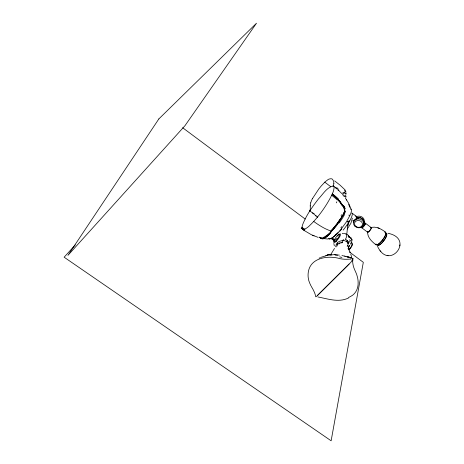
<?xml version="1.0" encoding="UTF-8"?>
<svg xmlns="http://www.w3.org/2000/svg" width="464" height="464" viewBox="0 0 464 464"><rect width="100%" height="100%" fill="white"/><g stroke="black" fill="none" stroke-linecap="round" stroke-linejoin="round"><path stroke-width="0.7" d="M345.999 193.239L345.964 194.08M310.242 205.767L310.271 206.729M345.97 233.92L346.011 234.279M361.294 227.093L361.717 227.551L365.365 223.915L363.538 222.256M352.773 261.041L352.947 258.465L350.587 258.912M377.493 246.216C388.977 271.626 415.408 238.612 387.91 233.27M399.835 245.914L399.846 245.618M399.858 245.207L399.869 244.882M353.649 221.925L353.672 221.792A3.358 0.493 -45.9 0 1 353.522 221.798M341.968 242.898L342.577 242.307L342.902 240.12M338.157 190.42L338.563 189.973M338.465 190.124L338.291 190.391L338.494 190.112A23.043 8.311 42.5 0 1 338.917 190.455M333.86 183.541L333.622 181.111L332.427 179.232A70.139 11.942 -53.6 0 0 330.803 178.739L329.191 179.04A30.363 5.11 -53.1 0 0 328.077 179.568L325.038 181.911L321.285 185.936A17.771 2.97 -52.9 0 0 318.78 189.01L312.365 198.743M346.898 233.525L347.553 226.38L348.632 223.016M348.22 243.095L348.249 241.779L347.739 241.489M348.162 243.449L347.901 245.433L347.13 246.216M344.816 211.775C340.187 221.949 331.221 234.448 321.633 238.281A22.852 5.185 -55.6 0 0 331.035 232.597M348.203 243.217L348.244 241.744L347.785 241.64M352.362 218.173L350.883 223.288L347.258 229.059M345.86 194.805L345.367 196.568M362.587 226.368L362.778 225.411M348.882 246.691L348.673 247.643M365.371 223.903L365.371 223.892A2.923 0.725 -52.6 0 1 363.312 226.96A2.923 0.725 -52.6 0 1 361.729 227.609M342.577 242.324L341.179 242.823M333.077 186.122L333.436 185.652L333.106 186.145M336.98 246.117L336.997 246.048A8.323 6.995 13.7 0 1 337.438 244.882L337.508 244.748A5.962 5.017 14 0 1 337.734 244.389L338.505 243.577A3.689 3.103 14.3 0 1 340.031 242.945L341.104 242.829M302.192 227.232C301.762 232.493 308.786 226.763 310.19 225.011A24.459 4.408 -53.1 0 0 313.716 221.432C320.902 213.631 327.775 203.406 332.033 194.52A34.562 6.148 -53.2 0 0 333.628 190.443L334.155 187.415L333.361 185.925C326.795 187.265 322.938 194.306 318.519 198.853C312.423 206.689 306.524 214.907 302.824 224.182A32.648 5.87 -52.9 0 0 302.023 227.314L302.186 227.157M313.043 213.614L313.328 213.133L313.078 213.626M344.323 211.915L342.716 215.174M310.694 202.855L311.437 200.75A21.315 3.567 -52.8 0 1 312.365 198.743M364.112 222.065L364.02 222.256A5.121 4.414 11.8 0 0 362.129 217.111A5.121 4.414 11.8 0 0 356.027 216.943M309.691 211.074L310.022 210.627M310.045 210.668L309.743 211.085M347.716 225.759L348.07 224.651M333.274 185.896L333.512 185.107A33.333 5.777 -53.1 0 0 333.865 183.535M353.556 221.148L353.498 221.56M349.125 221.264L349.206 220.934M344.102 212.535L343.319 214.107M344.334 213.312L344.097 213.8M352.947 258.465L351.834 260.797A2.401 0.638 -53.5 0 1 350.297 262.868L346.805 266.342M348.98 221.577L348.679 222.163M353.701 221.896L353.742 221.798A5.145 4.431 11.8 0 0 353.806 222.592M343.946 214.09L343.714 214.525M348.51 222.459L348.226 222.958M344.543 190.356L344.862 189.851M342.664 215.261L341.701 216.885M342.409 215.708L341.423 217.326M330.449 255.084L334.492 248.42M341.516 217.181L336.464 224.483L330.617 231.35M340.385 218.956L337.792 222.703M343.807 239.546L343.493 239.963A5.156 3.538 -36.5 0 1 343.267 240.19L342.71 240.683A0.905 0.853 -12.8 0 1 342.397 240.752L342.154 240.775M338.059 223.288L334.248 228.131M338.5 190.176L338.337 190.298M337.409 223.219L335.507 225.713M335.994 188.117L336.017 188.204M335.124 226.188L333.268 228.433M334.01 228.416L333.535 228.967M336.992 188.72L336.794 188.941M332.943 228.804L332.473 229.338M333.297 229.239L331.395 231.321M315.926 215.516L315.561 215.835L315.955 215.499M332.241 229.605L330.838 231.124L325.467 228.775A43.181 19.592 42.2 0 1 313.716 221.427M75.296 244.911L64.131 257.207L331.134 440.8L363.312 262.317L349.369 251.929M336.754 240.729L336.174 241.326M342.455 194.88L345.367 191.736L345.152 190.443M337.177 235.834L337.589 235.405M348.702 249.829L348.812 249.719A5.15 1.293 -53.2 0 0 351.967 245.218A5.15 1.293 -53.2 0 0 351.932 243.049M339.08 243.919L340.031 242.945M363.271 225.324L365.133 223.462M347.797 243.548L351.869 239.424M348.075 248.704L348.731 248.049A4.217 3.544 13.8 0 1 348.702 249.881M354.368 220.011L356.816 218.063M346.805 266.348L317.567 295.382M349.125 264.045L316.622 296.31A2.018 0.516 -54.5 0 1 315.706 296.67L315.508 295.69A26.918 21.512 18.8 0 0 314.563 292.714M349.079 249.852L349.45 249.47A4.089 1.032 -53.2 0 0 351.869 245.99A4.089 1.032 -53.2 0 0 351.892 244.261M357.031 218.376L355.424 219.727M313.908 213.997L317.144 217.053M325.734 255.838L328.454 254.405L330.89 254.394M350.633 296.45C355.772 293.944 358.434 288.103 358.133 282.541A34.533 28.24 15.7 0 0 357.663 277.977L356.7 274.491A33.507 27.393 15.5 0 0 356.213 273.267L354.496 269.381A29.777 24.812 8.9 0 1 352.646 261.035M319.081 258.181L319.713 257.851M344.903 189.811L345.088 190.165M350.25 296.653L349.473 297.03M348.655 297.911C338.749 302.882 327.891 298.816 317.828 296.937M320.473 257.474L327.427 255.316L334.938 254.574M348.673 297.378L349.073 297.209M333.053 238.479L332.23 238.728M327.735 254.661L328.234 254.475M328.924 254.289L328.454 254.405M345.367 191.736L341.713 193.511A28.095 12.864 42.2 0 0 339.399 191.18L338.766 190.576M334.863 254.765L337.635 255.101M371.96 227.325C377.012 226.42 381.698 229.28 385.572 232.168M332.978 238.566L333.407 238.525M335.072 254.968L339.364 255.09M341.997 240.781L341.527 240.799A6.519 5.522 0.6 0 0 335.861 246.488M346.016 233.833L346.944 234.314M327.88 239.024L322.845 238.513M347.965 221.717L347.809 221.688A1.317 0.725 -76.8 0 0 347.49 221.693M319.447 237.406A6.113 0.29 25.9 0 1 319.278 237.342L320.931 238.131M387.8 255.455L388.107 255.513M387.121 255.339L387.44 255.397M348.737 257.05L351.486 257.781M347.6 256.847L349.038 257.131L346.921 256.633M344.247 233.433L345.303 233.653M341.962 255.548L344.45 256.116M350.755 257.537L349.966 257.317M345.129 256.29L346.921 256.836M318.107 237.382L311.28 234.674L303.792 230.254M330.786 254.359L331.493 255.02M379.308 228.323L377.858 227.795M351.393 238.85L351.074 238.728M320.612 238.055L320.177 237.823M314.099 235.932L312.579 235.277M347.356 257.015L347.971 257.346M321.018 238.096L321.175 238.171A23.618 5.777 -66.1 0 1 321.071 238.073M319.609 237.319L319.928 237.661M350.627 208.922L351.405 209.919A20.167 4.42 -53 0 1 350.21 214.931L346.399 221.925L340.982 229.355A16.484 3.631 -53 0 1 337.844 232.893A19.871 4.356 -52.9 0 1 332.572 237.58L330.2 238.861L328.802 238.861A18.531 4.066 -53 0 1 328.524 238.618M343.656 233.618L342.432 233.514A2.442 2.355 6.2 0 0 342.246 233.647M320.943 238.055L320.96 238.067A23.113 5.203 -55.6 0 0 330.472 232.389M328.622 238.728L329.481 239.006L331.563 238.229A19.813 4.344 -52.9 0 0 337.844 232.887M320.502 237.783L320.879 238.02M345.703 239.36L347.64 240.897L347.02 240.277L347.437 240.688M346.585 241.698L346.161 241.425A7.807 6.571 14.1 0 0 342.873 240.265M350.958 238.664L349.682 237.046M324.777 182.161L330.815 186.748M182.648 127.733L305.219 219.043M331.36 238.513L334.266 240.677M334.66 180.914L340.002 185.107L344.387 189.26M358.057 218.126L356.346 216.833M352.686 220.62L353.788 221.45M361.845 227.853L367.511 232.133M352.083 213.138L355.998 216.102M364.286 222.372L371.084 227.511M358.759 218.445L357.848 217.755A5.145 4.431 11.8 0 1 363.115 219.924A5.145 4.431 11.8 0 1 363.097 224.883M312.388 212.79L313.687 213.834M375.939 244.783C372.111 241.819 368.039 238.107 367.581 232.969M335.71 187.85L336.261 188.32M336.284 188.338L336.586 188.593M337.49 189.399L338.239 190.083M313.478 213.643L313.658 213.805M337.728 199.346L338.987 200.593M337.479 199.677L339.532 201.753A49.114 46.615 -4.4 0 1 340.721 203.128L341.893 204.52M380.016 250.757L380.869 251.621M339.155 200.767L341.55 203.441M348.046 235.207L349.67 237.034M340.147 202.426L343.261 206.503M343.07 195.083L344.247 196.556M343.198 205.68L337.804 199.416A59.578 52.797 16.2 0 0 332.137 194.602M342.432 205.256L342.641 205.558M342.844 205.158L343.743 206.544M345.361 198.064L348.574 203.186L351.26 209.45M342.948 206.022L343.198 206.399M343.256 205.772L343.609 206.318M346.411 199.607L346.701 200.071M311.86 287.367L312.545 288.591M311.402 286.555L311.628 286.961M310.95 285.731L311.176 286.143M343.604 207.089L343.905 207.681M312.771 288.997L312.997 289.414M310.729 285.319L310.3 284.496M313.217 289.832L313.432 290.249M313.641 290.661L313.838 291.073M310.097 284.078L308.821 280.737L308.177 277.315A29.51 24.221 14.2 0 1 308.305 272.153C310.399 257.334 328.564 255.165 340.379 258.744A29.18 24.923 13.6 0 0 350.616 259.016M314.029 291.479L314.395 292.303M348.423 247.213L348.708 247.979M345.663 191.064L345.9 191.968M350.204 252.59L349.433 250.316M350.755 254.15L351.805 257.595M334.312 245.816L333.831 243.449M336.058 246.981L335.977 246.488M349.798 240.468L349.775 240.323A7.122 7.018 -15.1 0 0 349.636 239.772M344.184 208.684L344.265 209.316M344.613 208.87L344.665 209.293M344.624 208.968L344.845 211.288M344.706 209.664L344.793 210.47M344.276 209.38L344.346 210.041M344.317 209.745L344.398 210.569M344.363 210.204L344.427 211.23L344.404 210.685M310.283 206.996L310.306 207.976A53.865 8.978 -53.9 0 1 309.882 210.853M336.916 245.009A8.352 0.76 -64.9 0 1 337.722 243.026M346.103 234.192A8.358 3.637 -44.8 0 1 345.431 239.296M346.886 234.407A9.077 7.088 -44.1 0 1 348.052 235.115M351.109 238.792A1.688 0.447 55.3 0 1 351.004 238.751M351.463 239.198A8.735 2.181 -39.8 0 1 351.961 239.343A7.888 1.931 -53.8 0 1 350.726 243.507M351.642 242.405A7.024 1.166 -57.4 0 1 350.709 244.267M349.467 245.618A4.947 0.847 -62 0 1 349.607 245.369M349.259 246.204A2.999 1.027 -63 0 1 349.543 245.647M348.94 246.674A1.885 0.922 -62.7 0 1 349.102 246.187M348.441 247.619A7.099 5.887 42.6 0 1 348.151 248.785M337.479 235.938A5.429 1.247 -53.2 0 1 340.408 235.144A5.429 1.247 -53.2 0 1 335.408 242.011A5.429 1.247 -53.2 0 1 334.759 239.673M351.857 213.063A15.364 3.439 -52.9 0 1 348.313 223.207M338.117 232.951A17.562 3.422 -45.1 0 1 335.118 235.265M349.189 221.328A4.75 2.662 -77 0 1 349.038 221.647M348.911 220.98A4.025 1.67 -69.9 0 1 349.085 220.841M348.58 221.583A2.448 1.398 -83.1 0 1 347.988 221.85M334.376 239.494A20.416 5.266 -63.6 0 1 331.98 239.244M336.945 238.49A19.598 5.539 -61.9 0 1 333.935 239.876M341.8 228.891A13.41 0.76 -50.4 0 1 339.868 231.159M341.835 226.6A17.684 3.753 -53 0 1 340.866 227.824M349.067 221.595A14.802 2.946 -53.5 0 1 343.174 230.103M347.31 222.001A0.783 0.354 -68.5 0 1 347.49 221.78M348.255 246.929A1.839 0.505 63 0 1 347.867 245.369M346.579 241.703A5.017 4.228 13.9 0 1 348.186 243.385M344.462 256.035A30.821 17.742 17.9 0 1 345.141 256.209M339.613 256.923A25.01 13.665 18 0 1 341.916 257.387M343.128 214.936A24.099 5.626 -52.9 0 1 342.809 215.487M344.624 211.358A4.211 3.248 64.2 0 1 344.195 212.616M344.236 208.742A5.162 3.741 67.4 0 0 344.189 208.464A2.552 1.67 69.6 0 0 343.911 207.681M343.111 206.637A10.701 7.969 71.9 0 1 343.447 207.205M337.949 199.323A52.716 49.967 -3.2 0 1 340.559 202.101M332.444 194.265A59.264 53.116 14.6 0 1 338.134 199.195M304.552 230.028A62.454 53.778 18 0 1 301.612 227.952M304.361 230.306A62.373 53.882 17.7 0 1 301.385 228.195M331.476 195.135A60.152 51.968 18.7 0 1 337.113 199.856M332.56 193.935A59.931 53.58 15.1 0 1 338.355 198.952M343.894 206.016A5.533 4.286 72.9 0 1 345.088 208.777M344.909 211.056A3.416 2.5 72.5 0 1 344.891 211.804M344.613 214.449A23.229 6.612 -51.5 0 1 339.225 222.935M320.682 237.719A3.613 0.319 20.9 0 1 320.891 237.875M304.958 229.448A63.075 53.696 18.9 0 1 301.983 227.354M304.268 230.376A62.797 54.363 17.6 0 1 301.206 228.195M320.937 238.2A25.764 6.131 -64.1 0 1 320.647 237.916M329.968 233.583A23.339 5.388 -57.7 0 1 321.129 237.904M341.666 214.733A25.7 7.766 -50.7 0 1 341.046 215.772M344.555 211.277A2.697 2.001 69.4 0 1 344.41 211.978M344.172 208.313A3.851 2.703 68.2 0 1 344.242 208.684M343.865 207.617A2.506 1.612 69.7 0 1 344.114 208.319M343.737 207.692A5.394 3.579 69.9 0 0 343.453 207.135A11.397 8.567 72.2 0 0 343.035 206.544M341.974 204.438A20.596 17.748 77.8 0 1 342.519 205.181M345.326 211.462A5.44 4.437 53.7 0 1 344.549 213.411M344.7 210.691A11.635 9.541 66.9 0 1 344.723 211.004M343.894 206.399A4.826 3.526 66.9 0 1 344.932 208.864M340.982 204.021A25.131 21.651 77.7 0 1 342.206 205.714M321.094 238.2A8.132 0.499 29.9 0 1 320.862 238.102M319.249 237.127A5.348 0.464 21.1 0 1 319.099 237.081M310.265 205.738A51.226 8.694 -52.4 0 1 310.654 202.901M309.853 210.917A37.311 16.565 41.4 0 1 312.365 212.837M350.871 237.197A80.075 0.702 81.8 0 1 350.946 237.707M348.754 204.369A44.933 1.508 73 0 1 349.728 207.263M346.034 196.197A17.122 5.417 -33.3 0 1 345.796 197.409M344.514 195.57A41.279 7.517 -50.4 0 1 344.218 196.458M344.874 193.714A74.71 11.026 -56.9 0 1 346.132 193.012M349.114 215.708A44.567 1.775 86.4 0 1 349.079 214.878M336.661 187.526A29.093 13.52 42.3 0 1 338.059 188.744M333.303 185.809A30.566 13.984 42.6 0 1 335.762 187.769M313.594 213.289A27.167 16.866 43.5 0 1 314.111 213.742M317.347 216.908A36.372 15.051 43.5 0 1 317.759 217.332M336.823 201.805A26.97 1.154 -62.3 0 1 336.319 202.849M355.563 216.16A2.935 0.679 -52.7 0 1 356.068 216.404M357.297 217.494A2.523 1.137 -13.7 0 1 356.938 218.074M353.794 221.473A2.691 0.557 -40.6 0 1 354.455 220.586M353.504 221.177A2.645 0.754 -38.3 0 1 354.148 220.151M357.582 217.744A3.167 1.363 -19 0 1 357.408 218.045M357.5 218.022A3.312 1.305 -23 0 1 357.222 218.364M354.902 220.371A2.645 0.389 -40.7 0 1 355.476 219.861M385.828 233.612A7.32 2.076 -52.5 0 1 383.89 240.636A7.32 2.076 -52.5 0 1 377.406 244.743M385.857 233.682A7.169 2.03 -52.5 0 1 383.716 240.729A7.169 2.03 -52.5 0 1 377.47 244.615M356.416 217.755A5.139 4.425 11.8 0 1 364.054 221.966M363.73 222.882A2.32 0.522 -31.3 0 1 363.498 223.085M385.433 232.481A7.65 2.152 -52.5 0 1 382.191 240.625A7.65 2.152 -52.5 0 1 376.049 243.965M384.534 232.162A7.94 2.227 -52.5 0 1 382.875 239.412A7.94 2.227 -52.5 0 1 375.654 244.215M370.516 227.598A2.917 0.76 -52.6 0 1 369.959 230.208A2.917 0.76 -52.6 0 1 367.447 231.681M370.829 227.598A3.022 0.783 -52.6 0 1 370.017 230.527A3.022 0.783 -52.6 0 1 367.581 231.756M158.845 118.929L67.964 255.333L184.95 125.727L256.505 23.2L158.845 118.929M348.313 236.75A0.911 0.418 44.2 0 0 349.549 237.452A0.911 0.418 44.2 0 0 348.829 236.24A0.911 0.418 44.2 0 0 348.313 236.75M336.116 240.387A4.64 1.061 -53.2 0 0 339.561 234.25A4.64 1.061 -53.2 0 0 334.666 239.267A4.64 1.061 -53.2 0 0 336.116 240.387M355.053 226.374A5.156 4.437 11.9 0 0 363.59 224.675A5.156 4.437 11.9 0 0 357.181 218.985A5.156 4.437 11.9 0 0 355.053 226.374M355.911 226.415A3.996 3.434 11.9 0 0 362.396 224.756A3.996 3.434 11.9 0 0 357.158 220.597A3.996 3.434 11.9 0 0 355.911 226.415"/></g></svg>
